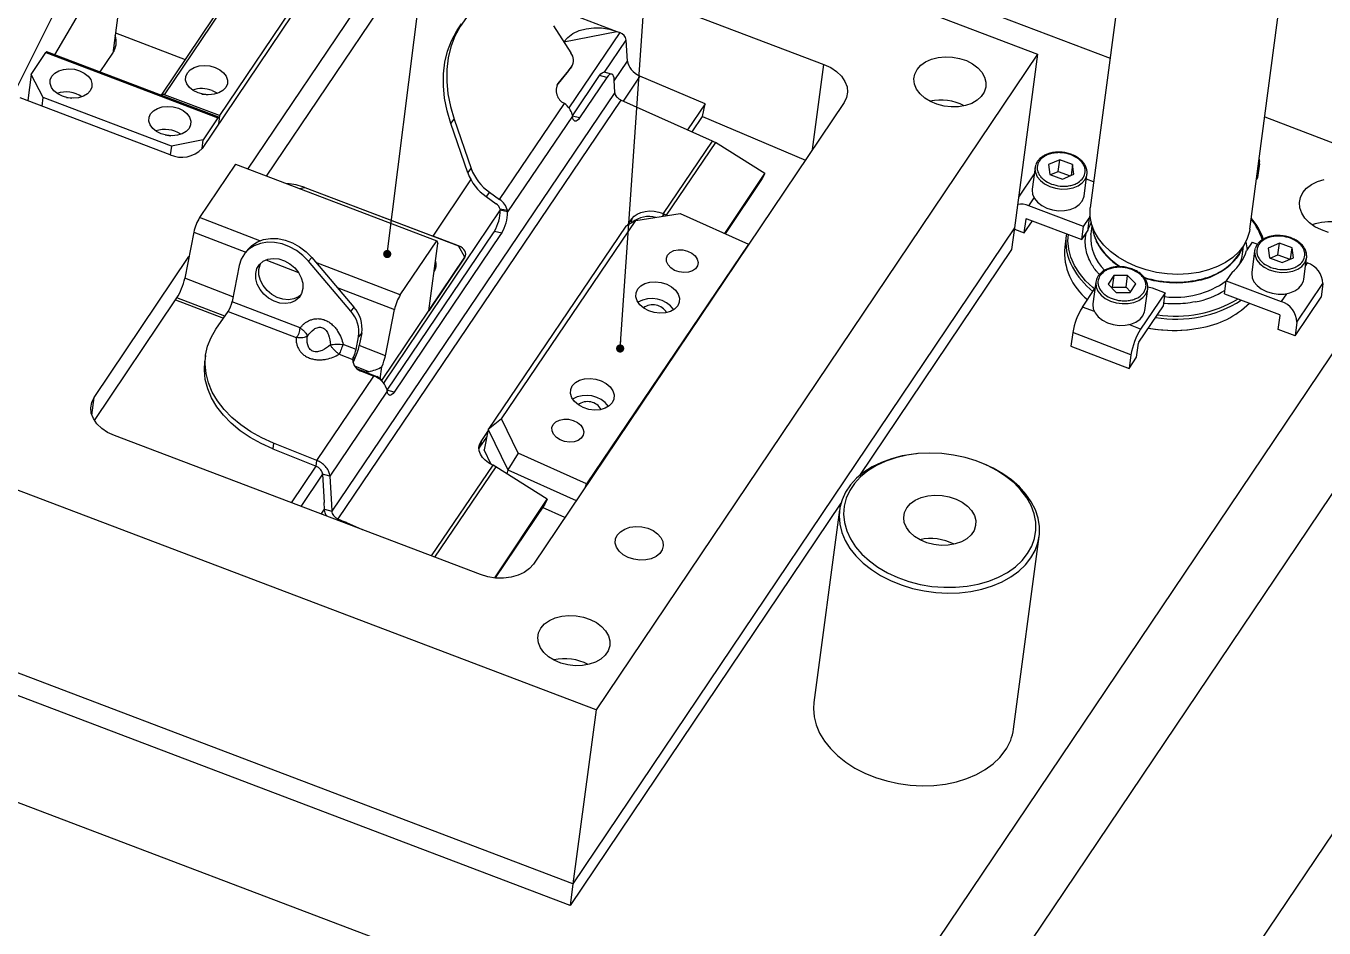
# Model space of a CAD drawing. Header units: millimetres. Extents: x 5 to 1533, y -1183 to 895.
# Drawn here: x 1080.6 to 1241.7, y 110.5 to 222.5 of the extents above; entities that cross this region are included whole.
import ezdxf

# ---------------------------------------------------------------- set-up
doc = ezdxf.new("R2010")
doc.units = ezdxf.units.MM
doc.dimstyles.new('SLDDIMSTYLE2', dxfattribs={"dimtxt": 0.18, "dimasz": 1.016, "dimexe": 0, "dimexo": 0.0625, "dimgap": 0, "dimtad": 0, "dimtih": 1, "dimtoh": 1, "dimdec": 0, "dimrnd": 1e-09, "dimzin": 0, "dimdsep": 46, "dimtxsty": 'Standard', "dimblk1": 'DOT', "dimblk2": 'DOT', "dimsah": 1, "dimcen": 0.09, "dimadec": 0, "dimazin": 0, "dimtfac": 1.016, "dimtdec": 0, "dimtofl": 0, "dimtmove": 0, "dimatfit": 3, "dimldrblk": 'DOT', "dimfxl": 1, "dimfrac": 2, "dimtolj": 1, "dimtzin": 0, "dimarcsym": 0})

# ---------------------------------------------------------------- blocks, each defined once
blk = doc.blocks.new('_Dot')
at = {"color": 0, "linetype": 'ByBlock', "lineweight": -2}
blk.add_line((-0.5, 0), (-1, 0), dxfattribs=at)
at = {"color": 0, "linetype": 'ByBlock', "const_width": 0.5}
blk.add_lwpolyline([(-0.25, 0, 1), (0.25, 0, 1)], format="xyb", close=True, dxfattribs=at)

msp = doc.modelspace()

# ---------------------------------------------------------------- linework, layer by layer
at = {"color": 7, "linetype": 'Continuous', "lineweight": 25}
for p, q in [((1029.896, 288.878), (1215.167, 218.512)), ((1033.501, 284.602), (1206.171, 219.023)), ((1220.17, 256.16), (1212.7, 199.946)), ((1232.526, 197.312), (1239.995, 253.526)), ((1108.116, 204.753), (1127.617, 233.71)), ((1134.191, 235), (1179.631, 217.742)), ((1093.245, 233.51), (1091.334, 219.128)), ((1108.482, 230.494), (1097.331, 213.936)), ((1097.775, 213.989), (1108.944, 230.574)), ((1117.648, 229.922), (1102.417, 207.306)), ((1115.76, 227.986), (1104.591, 211.4)), ((1110.437, 203.871), (1126.9, 228.317)), ((1084.879, 225.865), (1075.688, 207.44)), ((1084.142, 218.945), (1088.851, 226.986)), ((1146.096, 224.813), (1153.922, 221.84)), ((1146.045, 222.518), (1148.216, 219.19)), ((1091.669, 221.651), (1100.315, 218.368)), ((1147.348, 220.551), (1153.922, 221.84)), ((1153.922, 221.84), (1154.28, 221.704)), ((1081.203, 216.496), (1083.031, 219.21)), ((1083.031, 219.21), (1104.388, 211.099)), ((1104.518, 211.206), (1083.161, 219.318)), ((1091.388, 219.535), (1091.452, 219.32)), ((1147.338, 220.536), (1147.348, 220.551)), ((1155.257, 218.159), (1155.098, 220.756)), ((1089.771, 216.807), (1091.334, 219.128)), ((1206.171, 219.023), (1151.339, 137.603)), ((1206.171, 219.023), (1203.305, 197.449)), ((1081.203, 216.496), (1080.773, 213.254)), ((1082.711, 213.651), (1081.203, 216.496)), ((1147.882, 216.907), (1146.487, 215.182)), ((1148.298, 217.456), (1146.603, 215.358)), ((1147.882, 216.907), (1148.298, 217.456)), ((1147.902, 216.932), (1147.882, 216.907)), ((1147.902, 216.932), (1148.318, 217.481)), ((1148.407, 211.366), (1151.788, 216.365)), ((1152.701, 216.136), (1149.305, 211.116)), ((1152.701, 216.136), (1151.788, 216.365)), ((1153.279, 216.544), (1152.366, 216.773)), ((1164.903, 212.862), (1156.795, 216.302)), ((1153.692, 214.267), (1153.605, 215.797)), ((1098.472, 206.532), (1079.842, 213.608)), ((1082.568, 212.572), (1082.711, 213.651)), ((1098.615, 207.611), (1082.711, 213.651)), ((1104.591, 211.4), (1097.775, 213.989)), ((1153.692, 214.267), (1118.528, 162.284)), ((1154.439, 213.306), (1119.284, 161.336)), ((1139.371, 200.991), (1147.416, 212.884)), ((1182.144, 213.001), (1143.559, 155.705)), ((1147.416, 212.884), (1147.363, 212.922)), ((1165.811, 208.226), (1154.439, 213.306)), ((1164.903, 212.862), (1162.708, 209.612)), ((1164.58, 211.287), (1164.903, 212.862)), ((1104.591, 211.4), (1104.448, 210.321)), ((1148.41, 211.332), (1140.361, 199.432)), ((1163.277, 209.358), (1164.58, 211.287)), ((1164.58, 211.287), (1177.343, 205.872)), ((1234.374, 211.218), (1256.801, 202.7)), ((1104.388, 211.099), (1102.56, 208.385)), ((1104.543, 211.041), (1104.448, 210.321)), ((1133.311, 210.402), (1133.728, 210.951)), ((1135.421, 204.273), (1133.311, 210.402)), ((1133.728, 210.951), (1135.838, 204.822)), ((1102.56, 208.385), (1098.615, 207.611)), ((1102.417, 207.306), (1102.56, 208.385)), ((1159.708, 199.217), (1165.811, 208.226)), ((1166.164, 208.041), (1160.06, 199.031)), ((1172.294, 204.191), (1166.164, 208.041)), ((1098.615, 207.611), (1098.472, 206.532)), ((1106.568, 205.341), (1102.118, 198.733)), ((1106.568, 205.341), (1131.559, 195.849)), ((1135.421, 204.273), (1135.838, 204.822)), ((1205.855, 204.953), (1205.497, 202.257)), ((1205.927, 205.258), (1205.855, 204.953)), ((1208.923, 205.909), (1207.526, 205.303)), ((1207.526, 205.303), (1207.704, 204.099)), ((1208.732, 204.47), (1208.923, 205.909)), ((1210.497, 205.311), (1208.923, 205.909)), ((1210.497, 205.311), (1210.316, 203.952)), ((1210.675, 204.107), (1210.497, 205.311)), ((1233.714, 205.405), (1233.49, 203.715)), ((1131.101, 196.426), (1135.809, 203.416)), ((1167.322, 196.749), (1172.294, 204.191)), ((1171.971, 203.58), (1167.388, 196.72)), ((1172.294, 204.191), (1171.971, 203.58)), ((1205.747, 204.141), (1203.812, 201.267)), ((1207.704, 204.099), (1209.278, 203.502)), ((1207.796, 204.065), (1208.732, 204.47)), ((1208.732, 204.47), (1210.214, 203.907)), ((1209.278, 203.502), (1210.675, 204.107)), ((1211.94, 201.401), (1212.298, 204.097)), ((1213.128, 203.165), (1212.22, 203.509)), ((1233.49, 203.715), (1233.349, 203.505)), ((1114.497, 202.329), (1115.197, 202.467)), ((1115.197, 202.467), (1131.101, 196.426)), ((1115.197, 202.467), (1134.282, 195.218)), ((1138.118, 201.887), (1137.701, 201.338)), ((1138.118, 201.887), (1139.371, 200.991)), ((1256.801, 202.7), (1179.63, 88.109)), ((1137.701, 201.338), (1138.955, 200.442)), ((1211.875, 197.619), (1205.059, 200.208)), ((1140.34, 199.617), (1139.439, 199.755)), ((1140.361, 199.432), (1139.448, 199.661)), ((1139.607, 173.767), (1156.276, 198.371)), ((1156.276, 198.371), (1155.049, 197.648)), ((1155.233, 197.757), (1155.781, 198.566)), ((1156.276, 198.371), (1161.787, 199.227)), ((1160.06, 199.031), (1159.81, 199.17)), ((1160.06, 199.031), (1160.153, 198.973)), ((1161.787, 199.227), (1170.257, 195.435)), ((1204.514, 196.827), (1204.744, 198.553)), ((1204.514, 196.827), (1205.527, 198.33)), ((1204.844, 198.59), (1211.66, 196.001)), ((1211.875, 197.619), (1212.587, 198.676)), ((1212.587, 198.676), (1212.373, 197.064)), ((1212.673, 198.943), (1212.587, 198.676)), ((1101.395, 196.93), (1100.268, 191.189)), ((1138.586, 196.848), (1125.374, 177.316)), ((1155.049, 197.648), (1137.959, 172.422)), ((1138.722, 197.05), (1138.586, 196.848)), ((1138.722, 197.05), (1139.635, 196.821)), ((1139.635, 196.821), (1139.499, 196.619)), ((1203.305, 197.449), (1148.473, 116.03)), ((1203.305, 197.449), (1202.946, 194.752)), ((1203.284, 197.294), (1204.514, 196.827)), ((1211.66, 196.001), (1211.875, 197.619)), ((1211.66, 196.001), (1212.372, 197.058)), ((1212.762, 196.61), (1212.775, 196.716)), ((1212.906, 197.701), (1212.775, 196.716)), ((1212.795, 198.168), (1213.099, 196.885)), ((1139.499, 196.619), (1126.278, 177.075)), ((1127.032, 189.126), (1131.559, 195.849)), ((1130.568, 187.162), (1131.68, 195.528)), ((1134.282, 195.218), (1131.101, 196.426)), ((1131.559, 195.849), (1131.68, 195.528)), ((1135.036, 193.796), (1134.282, 195.218)), ((1170.257, 195.435), (1150.161, 165.684)), ((1170.257, 195.435), (1170.273, 195.373)), ((1209.72, 196.5), (1209.529, 195.062)), ((1231.341, 194.461), (1231.97, 195.62)), ((1231.61, 194.213), (1231.741, 195.198)), ((1232.825, 195.683), (1232.113, 194.626)), ((1232.825, 195.683), (1233.484, 195.433)), ((1236.186, 195.554), (1234.79, 194.948)), ((1235.995, 194.116), (1236.186, 195.554)), ((1237.76, 194.956), (1236.186, 195.554)), ((1089.031, 176.415), (1100.798, 193.887)), ((1108.144, 194.813), (1107.752, 194.332)), ((1115.649, 193.302), (1116.042, 193.783)), ((1116.042, 193.783), (1121.272, 187.601)), ((1124.747, 178.517), (1135.036, 193.796)), ((1135.036, 193.796), (1130.568, 187.162)), ((1202.946, 194.752), (1184.059, 166.708)), ((1233.119, 194.599), (1232.76, 191.902)), ((1233.191, 194.904), (1233.119, 194.599)), ((1234.79, 194.948), (1234.968, 193.745)), ((1234.968, 193.745), (1236.542, 193.147)), ((1235.06, 193.71), (1235.995, 194.116)), ((1235.995, 194.116), (1237.478, 193.553)), ((1236.542, 193.147), (1237.938, 193.753)), ((1237.58, 193.597), (1237.76, 194.956)), ((1237.938, 193.753), (1237.76, 194.956)), ((1239.204, 191.046), (1239.562, 193.743)), ((1107.03, 192.775), (1106.15, 188.324)), ((1120.88, 187.121), (1115.649, 193.302)), ((1230.308, 191.946), (1229.596, 190.889)), ((1239.484, 193.155), (1239.641, 193.095)), ((1213.394, 190.729), (1213.036, 188.033)), ((1213.467, 191.034), (1213.394, 190.729)), ((1215.628, 191.521), (1214.925, 190.477)), ((1214.925, 190.477), (1215.936, 189.437)), ((1215.628, 191.521), (1215.437, 190.083)), ((1217.343, 191.526), (1215.628, 191.521)), ((1217.152, 190.088), (1217.343, 191.526)), ((1218.355, 190.486), (1217.343, 191.526)), ((1217.651, 189.441), (1218.355, 190.486)), ((1229.381, 189.271), (1229.596, 190.889)), ((1229.596, 190.889), (1236.412, 188.3)), ((1238.364, 185.746), (1241.593, 190.541)), ((1241.593, 190.541), (1241.368, 188.851)), ((1099.114, 188.5), (1099.305, 188.784)), ((1211.731, 187.62), (1213.288, 189.932)), ((1215.384, 190.004), (1215.437, 190.083)), ((1215.437, 190.083), (1217.152, 190.088)), ((1215.936, 189.437), (1217.651, 189.441)), ((1217.152, 190.088), (1217.704, 189.52)), ((1222.002, 189.399), (1218.956, 184.876)), ((1219.479, 187.177), (1219.838, 189.873)), ((1220.409, 190.004), (1222.002, 189.399)), ((1221.787, 187.781), (1222.002, 189.399)), ((1229.381, 189.271), (1236.197, 186.682)), ((1238.139, 184.056), (1241.368, 188.851)), ((1089.052, 173.56), (1099.114, 188.5)), ((1099.114, 188.5), (1105.07, 186.238)), ((1104.142, 184.886), (1105.656, 187.091)), ((1105.656, 187.091), (1114.103, 183.833)), ((1106.144, 188.291), (1106.15, 188.324)), ((1114.591, 185.034), (1106.144, 188.291)), ((1121.272, 187.601), (1120.88, 187.121)), ((1125.182, 181.581), (1126.309, 187.323)), ((1218.741, 183.258), (1221.787, 187.781)), ((1236.049, 184.85), (1236.279, 186.576)), ((1238.364, 185.746), (1238.139, 184.056)), ((1148.473, 116.03), (966.714, 185.061)), ((1121.545, 182.352), (1121.859, 183.943)), ((1122.251, 184.424), (1121.859, 183.943)), ((1122.251, 184.424), (1121.937, 182.833)), ((1210.527, 184.446), (1210.303, 182.756)), ((1217.752, 181.702), (1210.527, 184.446)), ((1224.679, 184.796), (1224.759, 184.803)), ((1238.139, 184.056), (1236.049, 184.85)), ((1179.63, 88.109), (929.712, 183.027)), ((1148.114, 113.333), (966.356, 182.364)), ((1121.545, 182.352), (1119.945, 182.969)), ((1125.182, 181.581), (1121.937, 182.833)), ((1210.303, 182.756), (1217.528, 180.012)), ((1218.462, 181.4), (1218.691, 183.125)), ((1102.861, 181.622), (1102.766, 180.903)), ((1119.457, 181.769), (1121.143, 181.119)), ((1121.133, 181.048), (1121.143, 181.119)), ((1121.186, 180.76), (1121.347, 181.117)), ((1121.347, 181.117), (1121.25, 181.494)), ((1253.934, 181.126), (1176.763, 66.536)), ((1217.752, 181.702), (1217.528, 180.012)), ((1217.528, 180.012), (1218.462, 181.4)), ((1151.339, 137.603), (1038.649, 180.402)), ((1116.687, 168.57), (1123.754, 179.064)), ((1121.776, 179.893), (1124.105, 179.008)), ((1122.742, 179.526), (1121.776, 179.893)), ((1122.308, 179.614), (1123.754, 179.064)), ((1123.121, 179.6), (1122.742, 179.526)), ((1124.557, 178.73), (1124.754, 180.212)), ((1126.278, 177.075), (1125.365, 177.304)), ((1125.398, 177.182), (1118.294, 166.633)), ((1139.607, 173.767), (1137.959, 172.422)), ((1141.686, 169.478), (1139.607, 173.767)), ((1199.483, 57.907), (1276.654, 172.498)), ((1136.984, 154.416), (1091.544, 171.673)), ((1136.918, 170.235), (1137.765, 171.485)), ((1137.063, 170.937), (1136.918, 170.235)), ((1137.063, 170.937), (1137.91, 172.187)), ((1137.959, 172.422), (1137.439, 169.907)), ((1137.959, 172.422), (1140.381, 167.423)), ((1111.293, 170.734), (1111.197, 170.015)), ((1111.197, 170.015), (1116.591, 167.851)), ((1116.687, 168.57), (1111.293, 170.734)), ((1136.802, 170.034), (1136.918, 170.235)), ((1138.319, 168.092), (1137.439, 169.907)), ((1141.686, 169.478), (1140.381, 167.423)), ((1150.161, 165.684), (1141.686, 169.478)), ((1191.294, 169.423), (1191.132, 169.408)), ((1116.591, 167.851), (1116.687, 168.57)), ((1138.549, 167.984), (1138.481, 168.015)), ((1138.901, 167.799), (1138.549, 167.984)), ((1145.292, 163.777), (1138.901, 167.799)), ((1198.961, 168.367), (1198.809, 168.424)), ((1118.294, 166.633), (1117.381, 166.862)), ((1117.381, 166.862), (1117.571, 163.346)), ((1118.294, 166.633), (1118.483, 163.117)), ((1140.381, 167.423), (1140.28, 166.931)), ((1140.381, 167.423), (1148.886, 163.616)), ((1150.024, 165.306), (1150.161, 165.684)), ((1117.616, 162.513), (1117.571, 163.346)), ((1118.483, 163.117), (1118.528, 162.284)), ((1138.756, 153.997), (1145.292, 163.777)), ((1144.969, 163.167), (1138.837, 153.988)), ((1145.292, 163.777), (1144.969, 163.167)), ((1181.756, 163.287), (1148.114, 113.333)), ((1117.616, 162.513), (1118.528, 162.284)), ((1119.284, 161.336), (1120.092, 160.975)), ((1147.464, 161.505), (1144.689, 162.747)), ((1181.58, 162.442), (1178.403, 138.531)), ((1120.064, 160.842), (1120.092, 160.975)), ((1120.349, 160.866), (1120.092, 160.975)), ((1120.349, 160.866), (1120.323, 160.743)), ((1120.349, 160.866), (1122.303, 159.991)), ((1203.185, 135.238), (1206.363, 159.149)), ((1151.339, 137.603), (1148.473, 116.03)), ((1148.473, 116.03), (1148.114, 113.333))]:
    msp.add_line(p, q, dxfattribs=at)
at = {"color": 8, "linetype": 'Continuous', "lineweight": 25}
for p, q in [((1154.28, 221.704), (1147.98, 212.349)), ((1152.408, 216.762), (1155.098, 220.756)), ((1153.609, 215.723), (1155.257, 218.159)), ((1178.228, 207.186), (1179.631, 217.742)), ((1156.795, 216.302), (1154.693, 213.193)), ((1146.564, 215.307), (1146.603, 215.358)), ((1149.305, 211.116), (1148.409, 211.341)), ((1205.059, 200.208), (1205.721, 201.191)), ((1109.582, 195.855), (1102.118, 198.733)), ((1139.448, 199.679), (1124.967, 178.177)), ((1155.781, 198.566), (1155.667, 198.013)), ((1159.641, 198.894), (1159.708, 199.217)), ((1159.734, 198.908), (1159.81, 199.17)), ((1160.018, 198.952), (1160.06, 199.031)), ((1204.744, 198.553), (1204.768, 198.589)), ((1101.395, 196.93), (1107.843, 194.444)), ((1110.351, 193.476), (1114.401, 191.914)), ((1127.032, 189.126), (1116.567, 193.161)), ((1239.641, 193.095), (1239.435, 192.789)), ((1106.26, 188.878), (1100.268, 191.189)), ((1105.245, 186.493), (1099.305, 188.784)), ((1119.183, 190.071), (1126.309, 187.323)), ((1237.074, 189.283), (1236.412, 188.3)), ((1213.213, 187.057), (1211.731, 187.62)), ((1218.956, 184.876), (1217.475, 185.438)), ((1123.121, 179.6), (1121.377, 180.272)), ((1124.053, 178.93), (1124.105, 179.008)), ((1088.738, 174.21), (1089.031, 176.415)), ((1113.54, 163.32), (1116.591, 167.851)), ((1130.917, 156.72), (1138.549, 167.984)), ((1138.901, 167.799), (1131.297, 156.575)), ((1117.381, 166.862), (1114.699, 162.879)), ((1117.217, 161.923), (1117.616, 162.513)), ((1119.284, 161.336), (1119.246, 161.152))]:
    msp.add_line(p, q, dxfattribs=at)
at = {"color": 7, "linetype": 'Continuous', "lineweight": 25, "flags": 128}
for points in [[(1133.311, 210.402), (1132.847, 211.974), (1132.539, 213.535), (1132.391, 215.07), (1132.404, 216.567), (1132.577, 218.011), (1132.91, 219.39), (1133.398, 220.693), (1134.039, 221.906), (1134.628, 222.768)], [(1135.242, 223.569), (1134.455, 222.455), (1133.815, 221.242), (1133.326, 219.939), (1132.994, 218.56), (1132.82, 217.116), (1132.808, 215.619), (1132.956, 214.084), (1133.264, 212.523), (1133.728, 210.951)], [(1147.348, 220.551), (1147.831, 221.106), (1148.471, 221.573), (1149.242, 221.935), (1150.115, 222.177), (1151.056, 222.291), (1152.029, 222.271), (1152.997, 222.119), (1153.922, 221.84)], [(1083.161, 219.318), (1083.161, 219.318), (1083.136, 219.317), (1083.105, 219.298), (1083.07, 219.262), (1083.031, 219.21)], [(1104.053, 217.379), (1104.634, 217.091), (1105.103, 216.714), (1105.427, 216.275), (1105.586, 215.803), (1105.567, 215.331), (1105.372, 214.89), (1105.015, 214.511), (1104.519, 214.22), (1103.919, 214.036), (1103.256, 213.972), (1102.574, 214.033), (1101.92, 214.213), (1101.339, 214.502), (1100.87, 214.878), (1100.546, 215.317), (1100.387, 215.789), (1100.406, 216.262), (1100.601, 216.702), (1100.958, 217.081), (1101.454, 217.373), (1102.054, 217.556), (1102.717, 217.62), (1103.399, 217.56), (1104.053, 217.379)], [(1179.631, 217.742), (1180.478, 217.347), (1181.215, 216.852), (1181.813, 216.275), (1182.249, 215.638), (1182.506, 214.967), (1182.575, 214.286), (1182.453, 213.622), (1182.144, 213.001)], [(1191.204, 217.133), (1191.656, 217.648), (1192.256, 218.078), (1192.981, 218.405), (1193.801, 218.617), (1194.681, 218.705), (1195.587, 218.665), (1196.481, 218.498), (1197.326, 218.212), (1198.088, 217.818), (1198.736, 217.333), (1199.242, 216.776), (1199.587, 216.17), (1199.756, 215.539), (1199.743, 214.911), (1199.547, 214.31), (1199.177, 213.76), (1198.648, 213.286), (1197.982, 212.905), (1197.206, 212.634), (1196.351, 212.483), (1195.454, 212.46), (1194.549, 212.564), (1193.675, 212.791), (1192.868, 213.133), (1192.159, 213.575), (1191.579, 214.099), (1191.151, 214.683), (1190.893, 215.305), (1190.815, 215.937), (1190.92, 216.555), (1191.204, 217.133)], [(1088.539, 214.467), (1088.182, 214.088), (1087.686, 213.797), (1087.087, 213.613), (1086.423, 213.549), (1085.741, 213.609), (1085.087, 213.79), (1084.506, 214.078), (1084.037, 214.455), (1083.713, 214.894), (1083.554, 215.366), (1083.573, 215.838), (1083.768, 216.279), (1084.125, 216.658), (1084.621, 216.949), (1085.221, 217.133), (1085.884, 217.197), (1086.566, 217.137), (1087.22, 216.956), (1087.801, 216.668), (1088.27, 216.291), (1088.594, 215.852), (1088.753, 215.38), (1088.734, 214.908), (1088.539, 214.467)], [(1151.788, 216.365), (1151.949, 216.57), (1152.107, 216.709), (1152.256, 216.774), (1152.366, 216.773)], [(1153.605, 215.797), (1153.572, 216.075), (1153.509, 216.296), (1153.419, 216.452), (1153.304, 216.536), (1153.169, 216.545), (1153.019, 216.48), (1152.861, 216.341), (1152.701, 216.136)], [(1103.67, 214.503), (1104.252, 214.215), (1104.346, 214.152)], [(1085.576, 213.643), (1085.783, 213.637), (1086.259, 213.552)], [(1102.409, 214.066), (1102.751, 214.046), (1103.092, 213.975)], [(1100.808, 209.807), (1100.451, 209.429), (1099.955, 209.137), (1099.355, 208.953), (1098.692, 208.889), (1098.01, 208.95), (1097.356, 209.13), (1096.775, 209.419), (1096.306, 209.795), (1095.981, 210.235), (1095.823, 210.707), (1095.842, 211.179), (1096.037, 211.619), (1096.394, 211.998), (1096.889, 212.29), (1097.489, 212.474), (1098.153, 212.538), (1098.835, 212.477), (1099.488, 212.297), (1100.07, 212.008), (1100.538, 211.631), (1100.863, 211.192), (1101.021, 210.72), (1101.002, 210.248), (1100.808, 209.807)], [(1104.388, 211.099), (1104.426, 211.15), (1104.462, 211.187), (1104.493, 211.205), (1104.517, 211.206), (1104.535, 211.189), (1104.546, 211.155), (1104.548, 211.105), (1104.543, 211.041)], [(1149.305, 211.116), (1149.153, 210.92), (1149.002, 210.784), (1148.859, 210.712), (1148.729, 210.708), (1148.615, 210.771), (1148.522, 210.9), (1148.453, 211.089), (1148.41, 211.332)], [(1097.845, 208.983), (1098.051, 208.977), (1098.528, 208.893)], [(1212.209, 203.747), (1212.271, 203.949), (1212.298, 204.097)], [(1239.107, 201.846), (1239.574, 202.386), (1240.188, 202.843), (1240.927, 203.203), (1241.764, 203.45)], [(1205.497, 202.257), (1205.486, 202.147), (1205.542, 201.623), (1205.769, 201.11), (1206.155, 200.636), (1206.679, 200.226), (1207.313, 199.902), (1208.023, 199.682), (1208.77, 199.578), (1209.515, 199.595), (1210.216, 199.733), (1210.837, 199.984), (1211.344, 200.334), (1211.709, 200.764), (1211.913, 201.252), (1211.94, 201.401)], [(1242.288, 196.89), (1241.407, 197.19), (1240.607, 197.597), (1239.916, 198.094), (1239.361, 198.665), (1238.961, 199.288), (1238.731, 199.942), (1238.678, 200.602), (1238.805, 201.244), (1239.107, 201.846)], [(1226.167, 191.924), (1224.896, 191.74), (1223.584, 191.68), (1222.255, 191.744), (1220.932, 191.93), (1219.64, 192.236), (1218.4, 192.656), (1217.235, 193.183), (1216.167, 193.807), (1215.213, 194.517), (1214.392, 195.3), (1213.717, 196.143), (1213.201, 197.03), (1212.853, 197.946), (1212.679, 198.873), (1212.683, 199.797), (1212.7, 199.946)], [(1155.781, 198.566), (1156.071, 198.895), (1156.454, 199.168), (1156.915, 199.373), (1157.437, 199.503), (1157.999, 199.552), (1158.579, 199.52), (1159.156, 199.407), (1159.708, 199.217)], [(1204.744, 198.553), (1204.747, 198.566), (1204.754, 198.577), (1204.764, 198.587), (1204.777, 198.593), (1204.792, 198.597), (1204.808, 198.598), (1204.826, 198.595), (1204.844, 198.59)], [(1213.275, 189.828), (1213.029, 190.031), (1212.118, 190.898), (1211.353, 191.825), (1210.745, 192.799), (1210.303, 193.805), (1210.034, 194.83), (1209.941, 195.857), (1209.99, 196.635)], [(1232.526, 197.312), (1232.475, 197.006), (1232.207, 196.12), (1231.767, 195.279), (1231.165, 194.497), (1230.409, 193.789), (1229.515, 193.168), (1228.497, 192.644), (1227.375, 192.227), (1226.167, 191.924)], [(1115.649, 193.302), (1114.947, 194.018), (1114.147, 194.628), (1113.276, 195.112), (1112.362, 195.454), (1111.436, 195.641), (1110.53, 195.667), (1109.673, 195.533), (1108.895, 195.242), (1108.221, 194.804), (1107.674, 194.233), (1107.272, 193.549), (1107.03, 192.775)], [(1108.144, 194.813), (1108.613, 195.284), (1109.287, 195.723), (1110.065, 196.014), (1110.922, 196.148), (1111.828, 196.121), (1112.754, 195.934), (1113.668, 195.593), (1114.54, 195.109), (1115.34, 194.499), (1116.042, 193.783)], [(1135.036, 193.796), (1135.129, 193.982), (1135.165, 194.181), (1135.145, 194.386), (1135.067, 194.587), (1134.937, 194.778), (1134.757, 194.951), (1134.536, 195.1), (1134.282, 195.218)], [(1114.94, 189.918), (1114.782, 189.312), (1114.463, 188.796), (1114.001, 188.399), (1113.424, 188.145), (1112.765, 188.049), (1112.062, 188.115), (1111.357, 188.341), (1110.689, 188.712), (1110.098, 189.208), (1109.619, 189.8), (1109.278, 190.453), (1109.097, 191.129), (1109.085, 191.79), (1109.243, 192.395), (1109.562, 192.912), (1110.023, 193.308), (1110.6, 193.562), (1111.259, 193.659), (1111.962, 193.593), (1112.668, 193.367), (1113.336, 192.995), (1113.926, 192.499), (1114.406, 191.908), (1114.746, 191.255), (1114.928, 190.578), (1114.94, 189.918)], [(1160.235, 194.084), (1160.554, 194.404), (1161.006, 194.628), (1161.549, 194.735), (1162.136, 194.717), (1162.714, 194.574), (1163.233, 194.319), (1163.645, 193.976), (1163.915, 193.574), (1164.018, 193.149), (1163.945, 192.74), (1163.703, 192.382), (1163.314, 192.107), (1162.811, 191.939), (1162.239, 191.894), (1161.65, 191.976), (1161.095, 192.177), (1160.625, 192.479), (1160.28, 192.856), (1160.091, 193.274), (1160.076, 193.696), (1160.235, 194.084)], [(1231.481, 194.72), (1231.19, 194.168), (1230.843, 193.666)], [(1239.473, 193.392), (1239.535, 193.594), (1239.562, 193.743)], [(1114.668, 189.086), (1114.394, 188.88), (1113.817, 188.626), (1113.158, 188.53), (1112.455, 188.596), (1111.749, 188.822), (1111.081, 189.193), (1110.491, 189.689), (1110.011, 190.281), (1109.671, 190.934), (1109.489, 191.61), (1109.477, 192.27), (1109.635, 192.876), (1109.749, 193.102)], [(1232.76, 191.902), (1232.75, 191.793), (1232.805, 191.269), (1233.032, 190.755), (1233.418, 190.281), (1233.943, 189.871), (1234.577, 189.547), (1235.287, 189.328), (1236.034, 189.223), (1236.778, 189.241), (1237.48, 189.378), (1238.101, 189.629), (1238.608, 189.979), (1238.973, 190.41), (1239.177, 190.898), (1239.204, 191.046)], [(1156.514, 189.865), (1156.888, 190.257), (1157.405, 190.55), (1158.03, 190.725), (1158.722, 190.769), (1159.432, 190.68), (1160.112, 190.464), (1160.716, 190.135), (1161.203, 189.716), (1161.54, 189.235), (1161.703, 188.726), (1161.682, 188.222), (1161.477, 187.759), (1161.104, 187.367), (1160.587, 187.074), (1159.961, 186.899), (1159.27, 186.854), (1158.56, 186.943), (1157.88, 187.159), (1157.275, 187.488), (1156.788, 187.907), (1156.452, 188.388), (1156.289, 188.898), (1156.31, 189.401), (1156.514, 189.865)], [(1219.749, 189.523), (1219.811, 189.725), (1219.838, 189.873)], [(1219.834, 190.136), (1219.866, 190.128), (1220.409, 190.004)], [(1213.036, 188.033), (1213.025, 187.924), (1213.081, 187.399), (1213.308, 186.886), (1213.694, 186.412), (1214.218, 186.002), (1214.852, 185.678), (1215.562, 185.458), (1216.31, 185.354), (1217.054, 185.371), (1217.756, 185.509), (1218.377, 185.76), (1218.883, 186.11), (1219.248, 186.54), (1219.452, 187.028), (1219.479, 187.177)], [(1111.293, 170.734), (1109.842, 171.387), (1108.487, 172.142), (1107.247, 172.988), (1106.135, 173.916), (1105.165, 174.915), (1104.35, 175.972), (1103.699, 177.074), (1103.22, 178.207), (1102.92, 179.358), (1102.801, 180.513), (1102.866, 181.657), (1103.114, 182.776), (1103.54, 183.857), (1104.142, 184.886)], [(1111.197, 170.015), (1109.746, 170.668), (1108.392, 171.423), (1107.151, 172.269), (1106.039, 173.197), (1105.07, 174.196), (1104.254, 175.253), (1103.603, 176.355), (1103.125, 177.488), (1102.824, 178.639), (1102.706, 179.794), (1102.766, 180.903)], [(1148.397, 177.848), (1148.771, 178.24), (1149.288, 178.533), (1149.913, 178.708), (1150.604, 178.752), (1151.314, 178.663), (1151.995, 178.447), (1152.599, 178.118), (1153.086, 177.699), (1153.423, 177.218), (1153.586, 176.709), (1153.564, 176.205), (1153.36, 175.742), (1152.987, 175.35), (1152.47, 175.057), (1151.844, 174.882), (1151.153, 174.837), (1150.443, 174.926), (1149.762, 175.142), (1149.158, 175.471), (1148.671, 175.89), (1148.335, 176.371), (1148.172, 176.881), (1148.193, 177.384), (1148.397, 177.848)], [(1091.544, 171.673), (1090.697, 172.068), (1089.96, 172.563), (1089.362, 173.14), (1088.926, 173.777), (1088.669, 174.449), (1088.6, 175.129), (1088.722, 175.793), (1089.031, 176.415)], [(1126.278, 177.075), (1126.134, 176.887), (1125.991, 176.754), (1125.854, 176.678), (1125.728, 176.662), (1125.616, 176.707), (1125.522, 176.811), (1125.448, 176.971), (1125.398, 177.182)], [(1146.03, 173.054), (1146.349, 173.375), (1146.801, 173.598), (1147.344, 173.706), (1147.931, 173.687), (1148.509, 173.544), (1149.028, 173.29), (1149.44, 172.946), (1149.71, 172.544), (1149.813, 172.12), (1149.74, 171.71), (1149.498, 171.352), (1149.108, 171.077), (1148.606, 170.91), (1148.034, 170.865), (1147.445, 170.946), (1146.89, 171.147), (1146.42, 171.45), (1146.075, 171.826), (1145.886, 172.244), (1145.871, 172.666), (1146.03, 173.054)], [(1138.481, 168.015), (1137.991, 168.277), (1137.568, 168.596), (1137.227, 168.959), (1136.98, 169.353), (1136.837, 169.763), (1136.803, 170.173), (1136.879, 170.57), (1137.063, 170.937)], [(1191.132, 169.408), (1190.756, 169.368), (1189.357, 169.142), (1188.023, 168.799), (1186.772, 168.344), (1185.622, 167.783), (1184.59, 167.124), (1183.689, 166.375), (1182.932, 165.549), (1182.331, 164.656), (1181.893, 163.708), (1181.624, 162.72), (1181.529, 161.705), (1181.608, 160.677), (1181.861, 159.65), (1182.284, 158.64), (1182.871, 157.66), (1183.614, 156.724), (1184.503, 155.845), (1185.524, 155.036), (1186.663, 154.307), (1187.906, 153.67), (1189.233, 153.132), (1190.627, 152.702), (1192.068, 152.386), (1193.536, 152.188), (1195.01, 152.11), (1196.469, 152.155), (1197.893, 152.321), (1199.262, 152.606), (1200.557, 153.006), (1201.76, 153.515), (1202.853, 154.126), (1203.821, 154.831), (1204.651, 155.62), (1205.331, 156.481), (1205.331, 156.481)], [(1204.925, 157.013), (1205.441, 157.934), (1205.784, 158.904), (1205.949, 159.907), (1205.933, 160.93), (1205.736, 161.956), (1205.362, 162.97), (1204.816, 163.956), (1204.106, 164.9), (1203.243, 165.787), (1202.241, 166.604), (1201.113, 167.339), (1199.879, 167.979), (1198.555, 168.516), (1197.163, 168.942), (1195.723, 169.25), (1194.257, 169.434), (1192.788, 169.494), (1191.337, 169.427), (1189.927, 169.234), (1188.579, 168.919), (1187.313, 168.486), (1186.149, 167.943), (1185.105, 167.296), (1184.195, 166.556), (1183.435, 165.735), (1182.834, 164.844), (1182.404, 163.897), (1182.149, 162.908), (1182.075, 161.893), (1182.181, 160.867), (1182.467, 159.845), (1182.929, 158.843), (1183.558, 157.876), (1184.346, 156.958), (1185.28, 156.105), (1186.347, 155.328), (1187.53, 154.639), (1188.812, 154.049), (1190.172, 153.566), (1191.591, 153.199), (1193.047, 152.953), (1194.517, 152.83), (1195.98, 152.834), (1197.413, 152.964), (1198.795, 153.218), (1200.104, 153.593), (1201.321, 154.082), (1202.428, 154.678), (1203.407, 155.373), (1204.243, 156.155), (1204.925, 157.013)], [(1205.331, 156.481), (1205.852, 157.403), (1206.206, 158.373), (1206.388, 159.376), (1206.396, 160.4), (1206.23, 161.429), (1205.891, 162.449), (1205.385, 163.446), (1204.719, 164.405), (1203.902, 165.315), (1202.946, 166.16), (1201.863, 166.931), (1200.67, 167.615), (1199.383, 168.203), (1198.961, 168.367)], [(1189.93, 162.708), (1190.381, 163.223), (1190.982, 163.653), (1191.707, 163.98), (1192.526, 164.192), (1193.407, 164.28), (1194.313, 164.24), (1195.207, 164.073), (1196.052, 163.787), (1196.814, 163.393), (1197.461, 162.908), (1197.968, 162.35), (1198.313, 161.744), (1198.482, 161.114), (1198.468, 160.486), (1198.273, 159.884), (1197.903, 159.335), (1197.374, 158.861), (1196.708, 158.48), (1195.932, 158.209), (1195.077, 158.058), (1194.179, 158.034), (1193.275, 158.138), (1192.401, 158.366), (1191.593, 158.708), (1190.885, 159.149), (1190.305, 159.673), (1189.877, 160.258), (1189.619, 160.879), (1189.54, 161.512), (1189.646, 162.13), (1189.93, 162.708)], [(1153.982, 159.32), (1154.37, 159.738), (1154.906, 160.064), (1155.555, 160.278), (1156.276, 160.367), (1157.024, 160.326), (1157.753, 160.156), (1158.416, 159.868), (1158.971, 159.481), (1159.385, 159.019), (1159.63, 158.511), (1159.692, 157.988), (1159.566, 157.484), (1159.26, 157.031), (1158.794, 156.656), (1158.198, 156.384), (1157.507, 156.231), (1156.766, 156.207), (1156.022, 156.314), (1155.321, 156.544), (1154.707, 156.884), (1154.218, 157.312), (1153.887, 157.801), (1153.732, 158.321), (1153.764, 158.838), (1153.982, 159.32)], [(1143.559, 155.705), (1143.075, 155.15), (1142.436, 154.683), (1141.665, 154.321), (1140.792, 154.079), (1139.851, 153.965), (1138.877, 153.985), (1137.909, 154.137), (1136.984, 154.416)], [(1144.495, 147.776), (1144.947, 148.291), (1145.548, 148.72), (1146.272, 149.048), (1147.092, 149.26), (1147.973, 149.348), (1148.879, 149.307), (1149.772, 149.141), (1150.617, 148.855), (1151.379, 148.461), (1152.027, 147.975), (1152.533, 147.418), (1152.878, 146.812), (1153.048, 146.182), (1153.034, 145.553), (1152.838, 144.952), (1152.469, 144.403), (1151.94, 143.928), (1151.274, 143.548), (1150.497, 143.276), (1149.643, 143.126), (1148.745, 143.102), (1147.841, 143.206), (1146.967, 143.434), (1146.159, 143.775), (1145.451, 144.217), (1144.871, 144.741), (1144.443, 145.326), (1144.184, 145.947), (1144.106, 146.58), (1144.211, 147.198), (1144.495, 147.776)], [(1178.403, 138.531), (1178.352, 137.794), (1178.431, 136.766), (1178.684, 135.74), (1179.107, 134.729), (1179.694, 133.749), (1180.437, 132.813), (1181.325, 131.934), (1182.347, 131.125), (1183.486, 130.396), (1184.729, 129.759), (1186.056, 129.221), (1187.45, 128.792), (1188.891, 128.475), (1190.359, 128.277), (1191.833, 128.2), (1193.292, 128.244), (1194.716, 128.41), (1196.085, 128.695), (1197.38, 129.095), (1198.582, 129.604), (1199.676, 130.215), (1200.644, 130.92), (1201.474, 131.709), (1202.154, 132.57)]]:
    msp.add_lwpolyline(points, dxfattribs=at)
at = {"color": 8, "linetype": 'Continuous', "lineweight": 25, "flags": 128}
for points in [[(1205.855, 204.953), (1205.844, 204.844), (1205.9, 204.32), (1206.127, 203.807), (1206.513, 203.332), (1207.037, 202.922), (1207.671, 202.599), (1208.381, 202.379), (1209.128, 202.275), (1209.873, 202.292), (1210.575, 202.43), (1211.196, 202.68), (1211.702, 203.03), (1212.067, 203.461), (1212.209, 203.747)], [(1213.594, 195.588), (1213.216, 196.473), (1213.099, 196.885)], [(1232.004, 195.684), (1232.06, 195.459), (1232.174, 194.716)], [(1233.119, 194.599), (1233.108, 194.49), (1233.164, 193.965), (1233.391, 193.452), (1233.777, 192.978), (1234.301, 192.568), (1234.935, 192.244), (1235.645, 192.024), (1236.392, 191.92), (1237.137, 191.937), (1237.838, 192.075), (1238.459, 192.326), (1238.966, 192.676), (1239.331, 193.106), (1239.473, 193.392)], [(1213.394, 190.729), (1213.384, 190.62), (1213.439, 190.096), (1213.666, 189.583), (1214.052, 189.109), (1214.577, 188.698), (1215.211, 188.375), (1215.921, 188.155), (1216.668, 188.051), (1217.412, 188.068), (1218.114, 188.206), (1218.735, 188.456), (1219.242, 188.806), (1219.607, 189.237), (1219.749, 189.523)]]:
    msp.add_lwpolyline(points, dxfattribs=at)
at = {"color": 7, "linetype": 'Continuous', "lineweight": 25}
for centre, radius, start, end in [((1089.31, 220.519), 2.456, 325.50312, 19.35899), ((1153.899, 220.55), 1.216, 9.78349, 71.72147), ((1147.063, 218.266), 1.478, 326.74096, 38.70027), ((1102.372, 211.147), 3.599, 68.85341, 108.25951), ((1148.197, 214.519), 1.801, 152.24844, 242.43491), ((1085.545, 210.794), 3.534, 56.15502, 108.70709), ((1097.594, 213.631), 0.401, 63.21949, 130.65765), ((1146.128, 210.947), 2.326, 13.99663, 56.36812), ((1194.164, 207.076), 6.241, 62.26551, 102.5966), ((1097.814, 206.134), 3.534, 56.15502, 108.70709), ((1099.909, 209.65), 3.433, 245.25886, 316.93852), ((1141.65, 206.984), 6.201, 200.40418, 235.28103), ((1232.321, 205.702), 1.424, 347.94279, 15.77495), ((1141.233, 206.435), 6.201, 200.40418, 235.28103), ((1112.674, 195.755), 7.17, 69.39252, 87.86435), ((1138.31, 199.474), 1.163, 13.99663, 56.36812), ((1138.083, 199.054), 2.326, 13.99663, 56.36812), ((1204.121, 197.951), 2.444, 67.42781, 100.1319), ((1134.394, 199.659), 5.054, 328.91676, 0.01899), ((1135.306, 199.43), 5.054, 328.91676, 0.01899), ((1157.942, 195.568), 3.301, 75.28503, 129.38476), ((1226.611, 193.651), 7.803, 17.00922, 38.83012), ((1226.377, 193.275), 8.305, 19.38648, 40.3682), ((1216.07, 195.701), 6.398, 170.79135, 209.2659), ((1217.189, 195.643), 5.021, 150.68824, 163.62723), ((1218.227, 198.025), 5.265, 189.33159, 206.3407), ((1242.497, 191.432), 6.776, 55.5602, 109.30191), ((1217.049, 194.456), 7.544, 175.39196, 231.63369), ((1129.651, 192.901), 1.836, 327.48932, 17.37279), ((1225.045, 198.38), 7.416, 282.62408, 328.09905), ((1226.732, 196.302), 5.636, 309.38422, 342.69927), ((1219.275, 197.443), 10.045, 208.99445, 231.64612), ((1238.846, 190.464), 2.748, 1.59603, 73.17271), ((1158.26, 185.25), 3.429, 36.69265, 119.95966), ((1223.385, 201.221), 14.735, 260.84833, 301.34906), ((1102.622, 189.024), 3.597, 327.49421, 348.24187), ((1118.021, 184.5), 3.879, 351.73868, 42.50176), ((1118.413, 184.981), 3.879, 351.73868, 42.50176), ((1158.399, 185.924), 1.978, 30.43537, 126.21694), ((1218.992, 183.05), 8.579, 147.81196, 170.62967), ((1223.387, 201.024), 14.9, 260.08333, 302.7208), ((1224.555, 196.247), 11.357, 279.15683, 314.15904), ((1235.617, 185.669), 2.748, 1.59603, 73.17271), ((1236.164, 186.572), 0.115, 1.59603, 73.17271), ((1226.217, 180.306), 8.579, 147.81196, 170.62967), ((1223.095, 202.227), 17.503, 259.56198, 275.19175), ((1223.113, 202.247), 17.517, 259.52652, 280.69035), ((1117.838, 183.145), 3.79, 334.16665, 347.91586), ((1114.524, 184.42), 7.58, 334.16665, 347.91586), ((1219.044, 183.067), 0.357, 147.81196, 170.62967), ((1122.658, 181.088), 1.515, 178.8416, 256.63433), ((1122.869, 176.598), 2.62, 20.78794, 70.26133), ((1123.67, 177.778), 1.304, 23.34887, 70.52065), ((1150.143, 173.233), 3.429, 36.69265, 119.95966), ((1150.282, 173.907), 1.978, 30.43537, 126.21694), ((1192.889, 152.651), 6.241, 62.26551, 102.5966), ((1147.455, 137.719), 6.241, 62.26551, 102.5966), ((1197.023, 136.087), 6.22, 325.57586, 352.15983)]:
    msp.add_arc(centre, radius, start, end, dxfattribs=at)
at = {"color": 8, "linetype": 'Continuous', "lineweight": 25}
for centre, radius, start, end in [((1218.398, 196.264), 5.647, 176.48777, 226.06046), ((1220.546, 199.394), 7.954, 207.76811, 238.61663), ((1220.693, 199.611), 8.16, 209.53641, 239.36381), ((1224.599, 199.005), 8.215, 278.44924, 319.46844), ((1227.059, 194.824), 4.591, 335.50531, 352.35909), ((1223.314, 203.954), 13.242, 252.63266, 284.66473), ((1223.329, 204.063), 13.415, 252.81493, 280.64205), ((1223.228, 199.872), 11.031, 263.28834, 305.24078), ((1223.936, 198.227), 10.125, 280.17599, 302.94508)]:
    msp.add_arc(centre, radius, start, end, dxfattribs=at)
at = {"color": 7, "linetype": 'Continuous', "lineweight": 25}
for centre, major_axis, ratio, start_param, end_param in [((1157.083, 217.701), (1.659, -1.117), 0.6865097, 3.6261876, 4.9875444), ((1101.975, 197.655), (0.533, 1.402), 0.2344488, 0.786707, 2.2004237), ((1099.496, 190.222), (0.71, 1.87), 0.2344488, 3.9282996, 5.3420163), ((1126.888, 188.047), (0.533, 1.402), 0.2344488, 0.786707, 2.2004237), ((1124.41, 180.615), (0.71, 1.87), 0.2344488, 4.5847805, 5.3420637), ((1123.312, 181.038), (2.586, 0.827), 0.4961384, 4.4819641, 5.138445)]:
    msp.add_ellipse(centre, major_axis=major_axis, ratio=ratio, start_param=start_param, end_param=end_param, dxfattribs=at)
for points, knots in [([(1154.439, 213.306), (1154.342, 213.361), (1154.146, 213.47), (1153.909, 213.714), (1153.737, 213.991), (1153.707, 214.174), (1153.692, 214.267)], [0, 0, 0, 0, 0.2482102, 0.4964253, 0.7444966, 1, 1, 1, 1]), ([(1148.385, 211.51), (1148.388, 211.495), (1148.393, 211.464), (1148.403, 211.404), (1148.407, 211.361), (1148.41, 211.332)], [0, 0, 0, 0, 0.2503258, 0.5006516, 1, 1, 1, 1]), ([(1165.811, 208.226), (1165.841, 208.212), (1165.902, 208.185), (1166.02, 208.126), (1166.107, 208.075), (1166.164, 208.041)], [0, 0, 0, 0, 0.2509061, 0.5018122, 1, 1, 1, 1]), ([(1209.381, 206.82), (1209.14, 206.842), (1208.801, 206.872), (1208.309, 206.84), (1207.904, 206.78), (1207.451, 206.655), (1207.019, 206.472), (1206.624, 206.224), (1206.29, 205.913), (1206.051, 205.594), (1205.977, 205.368), (1205.948, 205.28)], [0, 0, 0, 0, 0.1581682, 0.2223578, 0.3278382, 0.4358804, 0.5505663, 0.6693411, 0.7919628, 0.919177, 1, 1, 1, 1]), ([(1210.319, 206.514), (1209.96, 206.621), (1209.407, 206.784), (1208.62, 206.799), (1208.027, 206.731), (1207.477, 206.576), (1206.864, 206.28), (1206.308, 205.766), (1206.086, 205.124), (1206.132, 204.578), (1206.291, 204.154), (1206.57, 203.755), (1207.053, 203.288), (1207.555, 203.05), (1207.882, 202.896)], [0, 0, 0, 0, 0.1197284, 0.1841803, 0.25, 0.3158197, 0.3802716, 0.5, 0.6197284, 0.6841803, 0.75, 0.8158197, 0.8802716, 1, 1, 1, 1]), ([(1210.289, 206.599), (1210.195, 206.632), (1209.903, 206.734), (1209.592, 206.786), (1209.381, 206.82)], [0, 0, 0, 0, 0.32568426, 1, 1, 1, 1]), ([(1210.478, 206.528), (1210.452, 206.54), (1210.392, 206.568), (1210.326, 206.588), (1210.289, 206.599)], [0, 0, 0, 0, 0.43527789, 1, 1, 1, 1]), ([(1211.827, 203.67), (1211.944, 203.911), (1212.123, 204.283), (1212.067, 204.833), (1211.911, 205.256), (1211.631, 205.656), (1211.148, 206.122), (1210.646, 206.36), (1210.319, 206.514)], [0, 0, 0, 0, 0.2394568, 0.3683607, 0.5, 0.6316393, 0.7605432, 1, 1, 1, 1]), ([(1212.187, 203.722), (1212.218, 203.795), (1212.314, 204.022), (1212.329, 204.436), (1212.229, 204.924), (1211.996, 205.38), (1211.663, 205.784), (1211.252, 206.125), (1210.851, 206.371), (1210.578, 206.486), (1210.478, 206.528)], [0, 0, 0, 0, 0.0712189, 0.2227716, 0.3705219, 0.5164965, 0.6581545, 0.7921754, 0.9238832, 1, 1, 1, 1]), ([(1207.882, 202.896), (1208.241, 202.79), (1208.794, 202.627), (1209.581, 202.611), (1210.175, 202.679), (1210.722, 202.835), (1211.345, 203.127), (1211.637, 203.456), (1211.827, 203.67)], [0, 0, 0, 0, 0.2394568, 0.3683607, 0.5, 0.6316393, 0.7605432, 1, 1, 1, 1]), ([(1139.439, 199.755), (1139.442, 199.74), (1139.445, 199.717), (1139.448, 199.685), (1139.448, 199.669), (1139.448, 199.661)], [0, 0, 0, 0, 0.4984439, 0.7490327, 1, 1, 1, 1]), ([(1140.361, 199.432), (1140.36, 199.447), (1140.359, 199.478), (1140.353, 199.54), (1140.345, 199.586), (1140.34, 199.617)], [0, 0, 0, 0, 0.2503258, 0.5006515, 1, 1, 1, 1]), ([(1159.81, 199.17), (1159.801, 199.174), (1159.784, 199.182), (1159.75, 199.198), (1159.725, 199.209), (1159.708, 199.217)], [0, 0, 0, 0, 0.2500601, 0.5001202, 1, 1, 1, 1]), ([(1213.661, 195.511), (1213.6, 195.6), (1213.535, 195.693), (1213.497, 195.791), (1213.495, 195.796)], [0, 0, 0, 0, 0.9453769, 1, 1, 1, 1]), ([(1236.645, 196.465), (1236.404, 196.487), (1236.065, 196.517), (1235.573, 196.485), (1235.167, 196.425), (1234.714, 196.301), (1234.283, 196.117), (1233.888, 195.87), (1233.554, 195.558), (1233.315, 195.24), (1233.24, 195.013), (1233.212, 194.925)], [0, 0, 0, 0, 0.1581682, 0.2223578, 0.3278382, 0.4358804, 0.5505663, 0.6693411, 0.7919628, 0.919177, 1, 1, 1, 1]), ([(1233.638, 195.386), (1233.521, 195.144), (1233.341, 194.773), (1233.397, 194.223), (1233.554, 193.799), (1233.834, 193.4), (1234.316, 192.933), (1234.819, 192.696), (1235.146, 192.541)], [0, 0, 0, 0, 0.23945684, 0.36836066, 0.5, 0.63163934, 0.76054316, 1, 1, 1, 1]), ([(1237.583, 196.16), (1237.223, 196.266), (1236.671, 196.429), (1235.884, 196.445), (1235.29, 196.377), (1234.743, 196.221), (1234.119, 195.929), (1233.828, 195.6), (1233.638, 195.386)], [0, 0, 0, 0, 0.2394568, 0.3683607, 0.5, 0.6316393, 0.7605432, 1, 1, 1, 1]), ([(1235.146, 192.541), (1235.505, 192.435), (1236.058, 192.272), (1236.844, 192.256), (1237.438, 192.324), (1237.987, 192.48), (1238.6, 192.776), (1239.156, 193.29), (1239.378, 193.931), (1239.333, 194.478), (1239.174, 194.902), (1238.895, 195.301), (1238.412, 195.768), (1237.909, 196.005), (1237.583, 196.16)], [0, 0, 0, 0, 0.1197284, 0.1841803, 0.25, 0.3158197, 0.3802716, 0.5, 0.6197284, 0.6841803, 0.75, 0.8158197, 0.8802716, 1, 1, 1, 1]), ([(1237.553, 196.244), (1237.458, 196.277), (1237.167, 196.38), (1236.855, 196.431), (1236.645, 196.465)], [0, 0, 0, 0, 0.32568426, 1, 1, 1, 1]), ([(1237.742, 196.173), (1237.716, 196.185), (1237.656, 196.213), (1237.59, 196.233), (1237.553, 196.244)], [0, 0, 0, 0, 0.4352779, 1, 1, 1, 1]), ([(1239.451, 193.367), (1239.481, 193.44), (1239.578, 193.668), (1239.593, 194.081), (1239.492, 194.57), (1239.26, 195.026), (1238.927, 195.429), (1238.516, 195.77), (1238.114, 196.016), (1237.842, 196.131), (1237.742, 196.173)], [0, 0, 0, 0, 0.0712189, 0.2227716, 0.3705219, 0.5164965, 0.6581545, 0.7921754, 0.9238832, 1, 1, 1, 1]), ([(1216.921, 192.596), (1216.68, 192.618), (1216.34, 192.648), (1215.849, 192.616), (1215.443, 192.556), (1214.99, 192.431), (1214.559, 192.248), (1214.163, 192), (1213.829, 191.689), (1213.591, 191.371), (1213.516, 191.144), (1213.487, 191.056)], [0, 0, 0, 0, 0.1581682, 0.2223578, 0.3278382, 0.4358804, 0.5505663, 0.6693411, 0.7919628, 0.919177, 1, 1, 1, 1]), ([(1217.858, 192.291), (1217.499, 192.397), (1216.947, 192.56), (1216.16, 192.575), (1215.566, 192.508), (1215.019, 192.351), (1214.395, 192.059), (1214.103, 191.73), (1213.914, 191.517)], [0, 0, 0, 0, 0.2394568, 0.3683607, 0.5, 0.6316393, 0.7605432, 1, 1, 1, 1]), ([(1217.829, 192.375), (1217.734, 192.408), (1217.443, 192.51), (1217.131, 192.562), (1216.921, 192.596)], [0, 0, 0, 0, 0.3256843, 1, 1, 1, 1]), ([(1218.018, 192.304), (1217.991, 192.316), (1217.931, 192.344), (1217.866, 192.364), (1217.829, 192.375)], [0, 0, 0, 0, 0.4352779, 1, 1, 1, 1]), ([(1219.366, 189.446), (1219.483, 189.687), (1219.663, 190.059), (1219.607, 190.609), (1219.45, 191.032), (1219.17, 191.432), (1218.688, 191.899), (1218.185, 192.136), (1217.858, 192.291)], [0, 0, 0, 0, 0.2394568, 0.3683607, 0.5, 0.6316393, 0.7605432, 1, 1, 1, 1]), ([(1219.726, 189.498), (1219.757, 189.571), (1219.853, 189.799), (1219.868, 190.212), (1219.768, 190.7), (1219.535, 191.156), (1219.202, 191.56), (1218.791, 191.901), (1218.39, 192.147), (1218.117, 192.262), (1218.018, 192.304)], [0, 0, 0, 0, 0.0712189, 0.2227716, 0.3705219, 0.5164965, 0.6581545, 0.7921754, 0.9238832, 1, 1, 1, 1]), ([(1213.914, 191.517), (1213.797, 191.275), (1213.617, 190.904), (1213.673, 190.353), (1213.83, 189.93), (1214.109, 189.529), (1214.596, 189.07), (1215.392, 188.628), (1216.337, 188.408), (1217.119, 188.386), (1217.714, 188.455), (1218.261, 188.611), (1218.885, 188.903), (1219.177, 189.232), (1219.366, 189.446)], [0, 0, 0, 0, 0.1197284, 0.1841803, 0.25, 0.3158197, 0.3802716, 0.5, 0.6197284, 0.6841803, 0.75, 0.8158197, 0.8802716, 1, 1, 1, 1]), ([(1114.591, 185.034), (1114.672, 185.129), (1114.834, 185.319), (1115.12, 185.577), (1115.439, 185.803), (1115.804, 185.993), (1116.206, 186.129), (1116.666, 186.196), (1117.157, 186.171), (1117.668, 186.031), (1118.074, 185.827), (1118.378, 185.617), (1118.653, 185.388), (1118.96, 185.067), (1119.352, 184.529), (1119.715, 183.819), (1119.869, 183.249), (1119.945, 182.969)], [0, 0, 0, 0, 0.0580978, 0.1168786, 0.1786743, 0.237541, 0.302977, 0.3648497, 0.4334909, 0.5000456, 0.5665369, 0.6004181, 0.6352813, 0.6971853, 0.7627209, 0.8832036, 1, 1, 1, 1]), ([(1114.103, 183.833), (1114.101, 183.685), (1114.098, 183.385), (1114.187, 182.933), (1114.351, 182.512), (1114.584, 182.139), (1114.883, 181.81), (1115.266, 181.518), (1115.739, 181.285), (1116.176, 181.158), (1116.542, 181.1), (1116.898, 181.07), (1117.338, 181.078), (1117.985, 181.167), (1118.725, 181.383), (1119.216, 181.642), (1119.457, 181.769)], [0, 0, 0, 0, 0.0786931, 0.1584404, 0.2375383, 0.3029543, 0.3648166, 0.4334945, 0.5000844, 0.566612, 0.6005139, 0.6354001, 0.6971991, 0.7626181, 0.8831867, 1, 1, 1, 1]), ([(1114.103, 183.833), (1114.172, 183.905), (1114.311, 184.048), (1114.475, 184.363), (1114.58, 184.71), (1114.587, 184.925), (1114.591, 185.034)], [0, 0, 0, 0, 0.2528524, 0.4999995, 0.7471414, 1, 1, 1, 1]), ([(1115.498, 184.03), (1115.485, 184.02), (1115.41, 183.966), (1115.233, 183.882), (1114.91, 183.795), (1114.515, 183.774), (1114.232, 183.815), (1114.103, 183.833)], [0, 0, 0, 0, 0.0448267, 0.2405506, 0.4859459, 0.7652694, 1, 1, 1, 1]), ([(1114.591, 185.034), (1114.697, 184.96), (1114.928, 184.799), (1115.203, 184.536), (1115.408, 184.265), (1115.468, 184.108), (1115.498, 184.03)], [0, 0, 0, 0, 0.2328202, 0.508072, 0.7542727, 1, 1, 1, 1]), ([(1118.356, 182.928), (1118.035, 182.674), (1117.564, 182.301), (1116.855, 182.076), (1116.455, 182.067), (1116.178, 182.131), (1115.939, 182.265), (1115.689, 182.526), (1115.436, 183.122), (1115.473, 183.662), (1115.498, 184.03)], [0, 0, 0, 0, 0.2618294, 0.3846603, 0.4445383, 0.4999701, 0.5554123, 0.6153064, 0.738266, 1, 1, 1, 1]), ([(1115.498, 184.03), (1115.749, 184.34), (1116.117, 184.795), (1116.734, 185.094), (1117.104, 185.128), (1117.373, 185.071), (1117.619, 184.93), (1117.9, 184.645), (1118.245, 183.975), (1118.311, 183.352), (1118.356, 182.928)], [0, 0, 0, 0, 0.261698, 0.3846413, 0.4445207, 0.4999529, 0.5553454, 0.6151796, 0.7382562, 1, 1, 1, 1]), ([(1118.356, 182.928), (1118.473, 182.95), (1118.706, 182.994), (1119.125, 183.024), (1119.553, 183.016), (1119.822, 182.984), (1119.945, 182.969)], [0, 0, 0, 0, 0.247299, 0.4929355, 0.7670401, 1, 1, 1, 1]), ([(1119.457, 181.769), (1119.354, 181.84), (1119.13, 181.994), (1118.815, 182.291), (1118.544, 182.617), (1118.418, 182.826), (1118.356, 182.928)], [0, 0, 0, 0, 0.2371223, 0.5156856, 0.7617973, 1, 1, 1, 1]), ([(1119.945, 182.969), (1119.902, 182.876), (1119.816, 182.691), (1119.673, 182.358), (1119.546, 182.029), (1119.487, 181.856), (1119.457, 181.769)], [0, 0, 0, 0, 0.2528165, 0.4999992, 0.7471767, 1, 1, 1, 1]), ([(1121.143, 181.119), (1121.149, 181.173), (1121.159, 181.258), (1121.202, 181.388), (1121.234, 181.458), (1121.25, 181.494)], [0, 0, 0, 0, 0.4767611, 0.7349343, 1, 1, 1, 1]), ([(1125.319, 177.528), (1125.328, 177.497), (1125.347, 177.437), (1125.377, 177.319), (1125.389, 177.237), (1125.398, 177.182)], [0, 0, 0, 0, 0.2512711, 0.5025419, 1, 1, 1, 1]), ([(1117.381, 166.862), (1117.367, 166.953), (1117.34, 167.134), (1117.175, 167.412), (1116.94, 167.655), (1116.729, 167.79), (1116.61, 167.842), (1116.591, 167.851)], [0, 0, 0, 0, 0.2383504, 0.4766905, 0.7152799, 0.9541123, 1, 1, 1, 1]), ([(1118.294, 166.633), (1118.265, 166.812), (1118.206, 167.17), (1117.87, 167.717), (1117.393, 168.191), (1116.965, 168.453), (1116.726, 168.554), (1116.687, 168.57)], [0, 0, 0, 0, 0.2383952, 0.4767986, 0.7152879, 0.9538381, 1, 1, 1, 1]), ([(1117.95, 161.645), (1117.878, 161.749), (1117.681, 162.034), (1117.641, 162.327), (1117.616, 162.513)], [0, 0, 0, 0, 0.3649271, 1, 1, 1, 1]), ([(1118.528, 162.284), (1118.543, 162.194), (1118.572, 162.015), (1118.741, 161.743), (1118.981, 161.498), (1119.182, 161.391), (1119.284, 161.336)], [0, 0, 0, 0, 0.2477949, 0.4955875, 0.7434387, 1, 1, 1, 1])]:
    msp.add_open_spline(points, degree=3, knots=knots, dxfattribs=at)
at = {"color": 8, "linetype": 'Continuous', "lineweight": 25}
for points, knots in [([(1212.744, 193.191), (1212.608, 193.478), (1212.336, 194.05), (1212.122, 194.933), (1212.07, 195.616), (1212.092, 196.095), (1212.122, 196.374), (1212.16, 196.614), (1212.194, 196.759), (1212.207, 196.813)], [0, 0, 0, 0, 0.2406545, 0.481309, 0.7219635, 0.7994208, 0.8768782, 0.9543264, 1, 1, 1, 1]), ([(1213.853, 191.693), (1213.75, 191.791), (1213.269, 192.25), (1212.975, 192.777), (1212.744, 193.191)], [0, 0, 0, 0, 0.212794, 1, 1, 1, 1]), ([(1225.725, 188.261), (1225.326, 188.194), (1224.528, 188.06), (1223.279, 188), (1222.373, 188.024), (1221.89, 188.07), (1221.827, 188.076)], [0, 0, 0, 0, 0.3174591, 0.6349182, 0.9523772, 1, 1, 1, 1])]:
    msp.add_open_spline(points, degree=3, knots=knots, dxfattribs=at)

# ---------------------------------------------------------------- leaders
at = {"color": 7, "linetype": 'Continuous', "lineweight": 0}
for points in [[(1125.416, 194.207), (1135.079, 270.864)], [(1154.335, 182.481), (1159.804, 261.139)]]:
    msp.add_leader(points, dimstyle='SLDDIMSTYLE2', dxfattribs=at)

doc.saveas('drawing.dxf')
